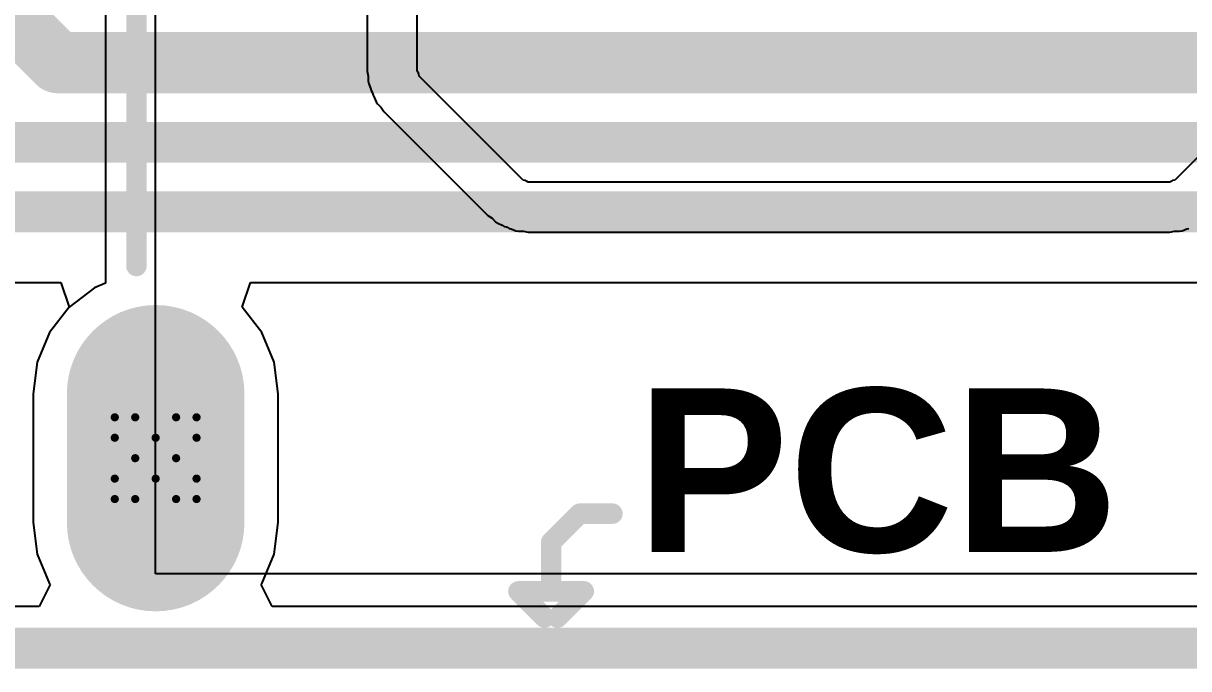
# Model space of a CAD drawing. Header units: inches. Extents: x -46 to 312, y 0 to 111.
# Drawn here: x -31.18 to -23.94, y -0.13 to 3.88 of the extents above; entities that cross this region are included whole.
import ezdxf

# ---------------------------------------------------------------- set-up
doc = ezdxf.new("R2010")
doc.units = ezdxf.units.IN
for name, color, linetype in [('Board Outline', 216, 'Continuous'), ('Bottom Layer', 5, 'Continuous'), ('Bottom Solder', 6, 'Continuous'), ('Drill Drawing', 1, 'Continuous'), ('Mechanical 13', 56, 'Continuous'), ('Multi-Layer', 9, 'Continuous'), ('Pad Holes', 156, 'Continuous'), ('Top Layer', 1, 'Continuous'), ('Top Overlay', 2, 'Continuous'), ('Top Solder', 216, 'Continuous')]:
    doc.layers.add(name, color=color, linetype=linetype)
doc.styles.add('Arial_Bold', font='', dxfattribs={"height": 0.2})
doc.styles.get('Arial_Bold').set_extended_font_data('Arial', bold=True)

# ---------------------------------------------------------------- blocks, each defined once
blk = doc.blocks.new('TYPE_C_31_M_12__46')
at = {"layer": 'Bottom Layer'}
h = blk.add_hatch(color=5, dxfattribs=at)
edge = h.paths.add_edge_path()
edge.add_arc((-4.325, -2.775), 0.45, 180, 360)
edge.add_line((-3.875, -2.775), (-3.875, -1.975))
edge.add_arc((-4.325, -1.975), 0.45, 0, 180)
edge.add_line((-4.775, -1.975), (-4.775, -2.775))
at = {"layer": 'Bottom Solder'}
h = blk.add_hatch(color=6, dxfattribs=at)
edge = h.paths.add_edge_path()
edge.add_arc((-4.325, -2.775), 0.5516, 180, 360)
edge.add_line((-3.7734, -2.775), (-3.7734, -1.975))
edge.add_arc((-4.325, -1.975), 0.5516, 0, 180)
edge.add_line((-4.8766, -1.975), (-4.8766, -2.775))
at = {"layer": 'Multi-Layer'}
h = blk.add_hatch(color=9, dxfattribs=at)
edge = h.paths.add_edge_path()
edge.add_arc((-4.325, -2.775), 0.45, 180, 360)
edge.add_line((-3.875, -2.775), (-3.875, -1.975))
edge.add_arc((-4.325, -1.975), 0.45, 0, 180)
edge.add_line((-4.775, -1.975), (-4.775, -2.775))
at = {"layer": 'Pad Holes'}
h = blk.add_hatch(color=7, dxfattribs=at)
edge = h.paths.add_edge_path()
edge.add_arc((-4.325, -2.775), 0.3, 180, 360)
edge.add_line((-4.025, -2.775), (-4.025, -1.975))
edge.add_arc((-4.325, -1.975), 0.3, 0, 180)
edge.add_line((-4.625, -1.975), (-4.625, -2.775))
at = {"layer": 'Top Layer'}
h = blk.add_hatch(color=1, dxfattribs=at)
edge = h.paths.add_edge_path()
edge.add_arc((-4.325, -2.775), 0.45, 180, 360)
edge.add_line((-3.875, -2.775), (-3.875, -1.975))
edge.add_arc((-4.325, -1.975), 0.45, 0, 180)
edge.add_line((-4.775, -1.975), (-4.775, -2.775))
at = {"layer": 'Top Solder'}
h = blk.add_hatch(color=216, dxfattribs=at)
edge = h.paths.add_edge_path()
edge.add_arc((-4.325, -2.775), 0.5516, 180, 360)
edge.add_line((-3.7734, -2.775), (-3.7734, -1.975))
edge.add_arc((-4.325, -1.975), 0.5516, 0, 180)
edge.add_line((-4.8766, -1.975), (-4.8766, -2.775))
at = {"layer": 'Mechanical 13'}
for points in [[(-1.8684, -2.8974, 0.127, 0.127, 0), (-1.6906, -2.7196, 0.127, 0.127, 0)], [(-1.6906, -2.7196, 0.127, 0.127, 0), (-1.4874, -2.7196, 0.127, 0.127, 0)], [(-1.8684, -3.2022, 0.127, 0.127, 0), (-1.8684, -2.8974, 0.127, 0.127, 0)], [(-2.0716, -3.2022, 0.127, 0.127, 0), (-1.8684, -3.2022, 0.127, 0.127, 0)], [(-2.0716, -3.2022, 0.127, 0.127, 0), (-1.9084, -3.3654, 0.127, 0.127, 0)], [(-1.8684, -3.2022, 0.127, 0.127, 0), (-1.6652, -3.2022, 0.127, 0.127, 0)], [(-1.8284, -3.3654, 0.127, 0.127, 0), (-1.6652, -3.2022, 0.127, 0.127, 0)]]:
    blk.add_lwpolyline(points, format="xyseb", dxfattribs=at)
for points in [[(-1.7223, -2.7196, 0.0635, 0.0635, 1), (-1.6588, -2.7196, 0.0635, 0.0635, 1)], [(-1.7223, -2.7196, 0.0635, 0.0635, 1), (-1.6588, -2.7196, 0.0635, 0.0635, 1)], [(-1.5191, -2.7196, 0.0635, 0.0635, 1), (-1.4556, -2.7196, 0.0635, 0.0635, 1)], [(-1.9001, -2.8974, 0.0635, 0.0635, 1), (-1.8366, -2.8974, 0.0635, 0.0635, 1)], [(-1.9001, -2.8974, 0.0635, 0.0635, 1), (-1.8366, -2.8974, 0.0635, 0.0635, 1)], [(-2.1033, -3.2022, 0.0635, 0.0635, 1), (-2.0398, -3.2022, 0.0635, 0.0635, 1)], [(-2.1033, -3.2022, 0.0635, 0.0635, 1), (-2.0398, -3.2022, 0.0635, 0.0635, 1)], [(-1.9001, -3.2022, 0.0635, 0.0635, 1), (-1.8366, -3.2022, 0.0635, 0.0635, 1)], [(-1.9001, -3.2022, 0.0635, 0.0635, 1), (-1.8366, -3.2022, 0.0635, 0.0635, 1)], [(-1.9001, -3.2022, 0.0635, 0.0635, 1), (-1.8366, -3.2022, 0.0635, 0.0635, 1)], [(-1.6969, -3.2022, 0.0635, 0.0635, 1), (-1.6334, -3.2022, 0.0635, 0.0635, 1)], [(-1.6969, -3.2022, 0.0635, 0.0635, 1), (-1.6334, -3.2022, 0.0635, 0.0635, 1)], [(-1.9401, -3.3654, 0.0635, 0.0635, 1), (-1.8766, -3.3654, 0.0635, 0.0635, 1)], [(-1.8601, -3.3654, 0.0635, 0.0635, 1), (-1.7966, -3.3654, 0.0635, 0.0635, 1)]]:
    blk.add_lwpolyline(points, format="xyseb", close=True, dxfattribs=at)
at = {"layer": 'Top Overlay'}
for points in [[(-4.4446, -1.181, 0.127, 0.127, 0), (-4.4446, 0.4446, 0.127, 0.127, 0)], [(-4.4954, -3.569, 0.127, 0.127, 0), (4.4954, -3.569, 0.127, 0.127, 0)]]:
    blk.add_lwpolyline(points, format="xyseb", dxfattribs=at)
for points in [[(-4.4763, -1.181, 0.0635, 0.0635, 1), (-4.4128, -1.181, 0.0635, 0.0635, 1)], [(-4.5271, -3.569, 0.0635, 0.0635, 1), (-4.4636, -3.569, 0.0635, 0.0635, 1)]]:
    blk.add_lwpolyline(points, format="xyseb", close=True, dxfattribs=at)
at = {"layer": 'Mechanical 13', "style": 'Arial_Bold'}
blk.add_text('PCB Edge', height=1.016, rotation=360, dxfattribs=at).set_placement((-1.3382, -2.9575))

msp = doc.modelspace()

# ---------------------------------------------------------------- linework, layer by layer
at = {"layer": 'Board Outline'}
msp.add_lwpolyline([(-41, 0, 0.254, 0.254, 0), (0, 0, 0.254, 0.254, 0)], format="xyseb", dxfattribs=at)
at = {"layer": 'Bottom Layer'}
for p, q in [((-31.6405, 2.2717), (-30.9501, 2.2717)), ((-30.9501, 2.2717), (-30.8983, 2.1193)), ((-29.8217, 2.1193), (-29.7699, 2.2717)), ((-29.7699, 2.2717), (-22.3001, 2.2717)), ((-30.8983, 2.1193), (-31.0193, 1.9617)), ((-29.7007, 1.9617), (-29.8217, 2.1193)), ((-31.0193, 1.9617), (-31.0954, 1.778)), ((-29.6246, 1.778), (-29.7007, 1.9617)), ((-31.0954, 1.778), (-31.1213, 1.581)), ((-29.5987, 1.581), (-29.6246, 1.778)), ((-31.1213, 1.581), (-31.1213, 0.781)), ((-29.5987, 0.781), (-29.5987, 1.581)), ((-31.1213, 0.781), (-31.0954, 0.584)), ((-29.6246, 0.584), (-29.5987, 0.781)), ((-31.0954, 0.584), (-31.0193, 0.4003)), ((-29.7007, 0.4003), (-29.6246, 0.584)), ((-31.0157, 0.3957), (-31.0831, 0.259)), ((-31.0193, 0.4003), (-31.0157, 0.3957)), ((-29.7043, 0.3957), (-29.7007, 0.4003)), ((-29.6369, 0.259), (-29.7043, 0.3957)), ((-31.0831, 0.259), (-41, 0.259)), ((-22.4331, 0.259), (-29.6369, 0.259))]:
    msp.add_line(p, q, dxfattribs=at)
for points in [[(-32.6908, 5.361, 0.381, 0.381, 0), (-30.9689, 3.6391, 0.381, 0.381, 0)], [(-30.9689, 3.6391, 0.381, 0.381, 0), (-17.678, 3.6391, 0.381, 0.381, 0)], [(-31.3608, 3.1438, 0.254, 0.254, 0), (-18.0087, 3.1438, 0.254, 0.254, 0)], [(-31.6405, 2.712, 0.254, 0.254, 0), (-18.1876, 2.712, 0.254, 0.254, 0)]]:
    msp.add_lwpolyline(points, format="xyseb", dxfattribs=at)
msp.add_lwpolyline([(-31.0641, 3.6391, 0.1905, 0.1905, 1), (-30.8736, 3.6391, 0.1905, 0.1905, 1)], format="xyseb", close=True, dxfattribs=at)
msp.add_lwpolyline([(-31.0641, 3.6391, 0.1905, 0.1905, 1), (-30.8736, 3.6391, 0.1905, 0.1905, 1)], format="xyseb", close=True, dxfattribs=at)
at = {"layer": 'Drill Drawing'}
for points in [[(-30.614, 1.308, 0.0508, 0.0508, 0), (-30.614, 1.435, 0.0508, 0.0508, 0)], [(-30.614, 1.435, 0.0508, 0.0508, 0), (-30.487, 1.435, 0.0508, 0.0508, 0)], [(-30.487, 1.435, 0.0508, 0.0508, 0), (-30.36, 1.308, 0.0508, 0.0508, 0)], [(-30.36, 1.308, 0.0508, 0.0508, 0), (-30.233, 1.435, 0.0508, 0.0508, 0)], [(-30.233, 1.435, 0.0508, 0.0508, 0), (-30.106, 1.435, 0.0508, 0.0508, 0)], [(-30.106, 1.308, 0.0508, 0.0508, 0), (-30.106, 1.435, 0.0508, 0.0508, 0)], [(-30.614, 1.308, 0.0508, 0.0508, 0), (-30.487, 1.181, 0.0508, 0.0508, 0)], [(-30.233, 1.181, 0.0508, 0.0508, 0), (-30.106, 1.308, 0.0508, 0.0508, 0)], [(-30.614, 1.054, 0.0508, 0.0508, 0), (-30.487, 1.181, 0.0508, 0.0508, 0)], [(-30.233, 1.181, 0.0508, 0.0508, 0), (-30.106, 1.054, 0.0508, 0.0508, 0)], [(-30.614, 0.927, 0.0508, 0.0508, 0), (-30.614, 1.054, 0.0508, 0.0508, 0)], [(-30.487, 0.927, 0.0508, 0.0508, 0), (-30.36, 1.054, 0.0508, 0.0508, 0)], [(-30.36, 1.054, 0.0508, 0.0508, 0), (-30.233, 0.927, 0.0508, 0.0508, 0)], [(-30.106, 0.927, 0.0508, 0.0508, 0), (-30.106, 1.054, 0.0508, 0.0508, 0)], [(-30.614, 0.927, 0.0508, 0.0508, 0), (-30.487, 0.927, 0.0508, 0.0508, 0)], [(-30.233, 0.927, 0.0508, 0.0508, 0), (-30.106, 0.927, 0.0508, 0.0508, 0)]]:
    msp.add_lwpolyline(points, format="xyseb", dxfattribs=at)
for points in [[(-30.6267, 1.435, 0.0254, 0.0254, 1), (-30.6013, 1.435, 0.0254, 0.0254, 1)], [(-30.6267, 1.435, 0.0254, 0.0254, 1), (-30.6013, 1.435, 0.0254, 0.0254, 1)], [(-30.4997, 1.435, 0.0254, 0.0254, 1), (-30.4743, 1.435, 0.0254, 0.0254, 1)], [(-30.4997, 1.435, 0.0254, 0.0254, 1), (-30.4743, 1.435, 0.0254, 0.0254, 1)], [(-30.2457, 1.435, 0.0254, 0.0254, 1), (-30.2203, 1.435, 0.0254, 0.0254, 1)], [(-30.2457, 1.435, 0.0254, 0.0254, 1), (-30.2203, 1.435, 0.0254, 0.0254, 1)], [(-30.1187, 1.435, 0.0254, 0.0254, 1), (-30.0933, 1.435, 0.0254, 0.0254, 1)], [(-30.1187, 1.435, 0.0254, 0.0254, 1), (-30.0933, 1.435, 0.0254, 0.0254, 1)], [(-30.6267, 1.308, 0.0254, 0.0254, 1), (-30.6013, 1.308, 0.0254, 0.0254, 1)], [(-30.6267, 1.308, 0.0254, 0.0254, 1), (-30.6013, 1.308, 0.0254, 0.0254, 1)], [(-30.3727, 1.308, 0.0254, 0.0254, 1), (-30.3473, 1.308, 0.0254, 0.0254, 1)], [(-30.3727, 1.308, 0.0254, 0.0254, 1), (-30.3473, 1.308, 0.0254, 0.0254, 1)], [(-30.1187, 1.308, 0.0254, 0.0254, 1), (-30.0933, 1.308, 0.0254, 0.0254, 1)], [(-30.1187, 1.308, 0.0254, 0.0254, 1), (-30.0933, 1.308, 0.0254, 0.0254, 1)], [(-30.4997, 1.181, 0.0254, 0.0254, 1), (-30.4743, 1.181, 0.0254, 0.0254, 1)], [(-30.4997, 1.181, 0.0254, 0.0254, 1), (-30.4743, 1.181, 0.0254, 0.0254, 1)], [(-30.2457, 1.181, 0.0254, 0.0254, 1), (-30.2203, 1.181, 0.0254, 0.0254, 1)], [(-30.2457, 1.181, 0.0254, 0.0254, 1), (-30.2203, 1.181, 0.0254, 0.0254, 1)], [(-30.6267, 1.054, 0.0254, 0.0254, 1), (-30.6013, 1.054, 0.0254, 0.0254, 1)], [(-30.6267, 1.054, 0.0254, 0.0254, 1), (-30.6013, 1.054, 0.0254, 0.0254, 1)], [(-30.3727, 1.054, 0.0254, 0.0254, 1), (-30.3473, 1.054, 0.0254, 0.0254, 1)], [(-30.3727, 1.054, 0.0254, 0.0254, 1), (-30.3473, 1.054, 0.0254, 0.0254, 1)], [(-30.1187, 1.054, 0.0254, 0.0254, 1), (-30.0933, 1.054, 0.0254, 0.0254, 1)], [(-30.1187, 1.054, 0.0254, 0.0254, 1), (-30.0933, 1.054, 0.0254, 0.0254, 1)], [(-30.6267, 0.927, 0.0254, 0.0254, 1), (-30.6013, 0.927, 0.0254, 0.0254, 1)], [(-30.6267, 0.927, 0.0254, 0.0254, 1), (-30.6013, 0.927, 0.0254, 0.0254, 1)], [(-30.4997, 0.927, 0.0254, 0.0254, 1), (-30.4743, 0.927, 0.0254, 0.0254, 1)], [(-30.4997, 0.927, 0.0254, 0.0254, 1), (-30.4743, 0.927, 0.0254, 0.0254, 1)], [(-30.2457, 0.927, 0.0254, 0.0254, 1), (-30.2203, 0.927, 0.0254, 0.0254, 1)], [(-30.2457, 0.927, 0.0254, 0.0254, 1), (-30.2203, 0.927, 0.0254, 0.0254, 1)], [(-30.1187, 0.927, 0.0254, 0.0254, 1), (-30.0933, 0.927, 0.0254, 0.0254, 1)], [(-30.1187, 0.927, 0.0254, 0.0254, 1), (-30.0933, 0.927, 0.0254, 0.0254, 1)]]:
    msp.add_lwpolyline(points, format="xyseb", close=True, dxfattribs=at)
at = {"layer": 'Top Layer'}
for p, q in [((-30.36, 0.4628), (-30.36, 6.1684)), ((-29.0458, 4.383), (-29.0458, 3.5852)), ((-28.735, 3.5852), (-28.735, 4.383)), ((-30.6708, 4.1227), (-30.6708, 2.2693)), ((-29.0458, 3.5852), (-29.0398, 3.5552)), ((-29.0398, 3.5552), (-29.0398, 3.5246)), ((-28.7273, 3.5737), (-28.735, 3.5852)), ((-28.735, 3.5852), (-28.735, 3.5852)), ((-28.7251, 3.5682), (-28.7273, 3.5737)), ((-28.7224, 3.5547), (-28.7251, 3.5682)), ((-28.0975, 2.9299), (-28.7224, 3.5547)), ((-23.3476, 3.5894), (-24.0288, 2.9082)), ((-29.0398, 3.5246), (-29.0365, 3.5081)), ((-29.0365, 3.5081), (-29.0365, 3.5081)), ((-29.0365, 3.5081), (-29.0365, 3.5081)), ((-29.0365, 3.5081), (-29.0248, 3.4798)), ((-29.0248, 3.4798), (-29.0221, 3.4663)), ((-29.0221, 3.4663), (-29.0144, 3.4548)), ((-29.0144, 3.4548), (-29.0122, 3.4493)), ((-29.0122, 3.4493), (-29.0095, 3.4358)), ((-29.0095, 3.4358), (-29.0018, 3.4243)), ((-29.0018, 3.4243), (-28.9901, 3.3961)), ((-28.9901, 3.3961), (-28.9901, 3.396)), ((-28.9901, 3.396), (-28.9901, 3.396)), ((-28.9901, 3.396), (-28.9808, 3.382)), ((-28.9808, 3.382), (-28.9591, 3.3604)), ((-28.9591, 3.3604), (-28.9421, 3.335)), ((-28.9421, 3.335), (-28.2956, 2.6885)), ((-28.0759, 2.9082), (-28.0975, 2.9299)), ((-28.0975, 2.9299), (-28.0975, 2.9299)), ((-28.0623, 2.9055), (-28.0759, 2.9082)), ((-28.0759, 2.9082), (-28.0759, 2.9082)), ((-28.0568, 2.9032), (-28.0623, 2.9055)), ((-28.0454, 2.8956), (-28.0568, 2.9032)), ((-24.0478, 2.9033), (-24.0592, 2.8956)), ((-24.0423, 2.9055), (-24.0478, 2.9033)), ((-24.0288, 2.9082), (-24.0423, 2.9055)), ((-24.0593, 2.8956), (-28.0454, 2.8956)), ((-24.0592, 2.8956), (-24.0593, 2.8956)), ((-28.2956, 2.6885), (-28.2702, 2.6715)), ((-28.2702, 2.6715), (-28.2485, 2.6498)), ((-28.2485, 2.6498), (-28.2346, 2.6405)), ((-28.2346, 2.6405), (-28.2345, 2.6405)), ((-28.2345, 2.6405), (-28.2063, 2.6288)), ((-28.2063, 2.6288), (-28.1948, 2.6211)), ((-28.1948, 2.6211), (-28.1813, 2.6184)), ((-28.1813, 2.6184), (-28.1758, 2.6161)), ((-28.1758, 2.6161), (-28.1643, 2.6085)), ((-28.1643, 2.6085), (-28.1508, 2.6058)), ((-23.9538, 2.6058), (-23.9403, 2.6085)), ((-28.1508, 2.6058), (-28.1225, 2.5941)), ((-28.1225, 2.5941), (-28.1225, 2.5941)), ((-28.1225, 2.5941), (-28.106, 2.5908)), ((-28.106, 2.5908), (-28.0754, 2.5908)), ((-28.0754, 2.5908), (-28.0454, 2.5848)), ((-28.0454, 2.5848), (-24.0593, 2.5848)), ((-24.0593, 2.5848), (-24.0292, 2.5908)), ((-24.0292, 2.5908), (-23.9986, 2.5908)), ((-23.9986, 2.5908), (-23.9821, 2.5941)), ((-23.9821, 2.5941), (-23.9538, 2.6058)), ((-23.9821, 2.5941), (-23.9821, 2.5941)), ((-23.9821, 2.5941), (-23.9821, 2.5941)), ((-30.6708, 2.2693), (-30.7407, 2.2403)), ((-30.7407, 2.2403), (-30.8983, 2.1193)), ((-30.8983, 2.1193), (-31.0193, 1.9617)), ((-31.0193, 1.9617), (-31.0954, 1.778)), ((-31.0954, 1.778), (-31.1213, 1.581)), ((-31.1213, 1.581), (-31.1213, 0.781)), ((-31.1213, 0.781), (-31.0954, 0.584)), ((-31.0954, 0.584), (-31.0193, 0.4003)), ((-21.71, 0.4628), (-30.36, 0.4628)), ((-31.0157, 0.3957), (-31.0831, 0.259)), ((-31.0193, 0.4003), (-31.0157, 0.3957)), ((-31.0831, 0.259), (-41, 0.259))]:
    msp.add_line(p, q, dxfattribs=at)

# ---------------------------------------------------------------- block references
msp.add_blockref('TYPE_C_31_M_12__46', (-26.035, 3.556))

doc.saveas('drawing.dxf')
